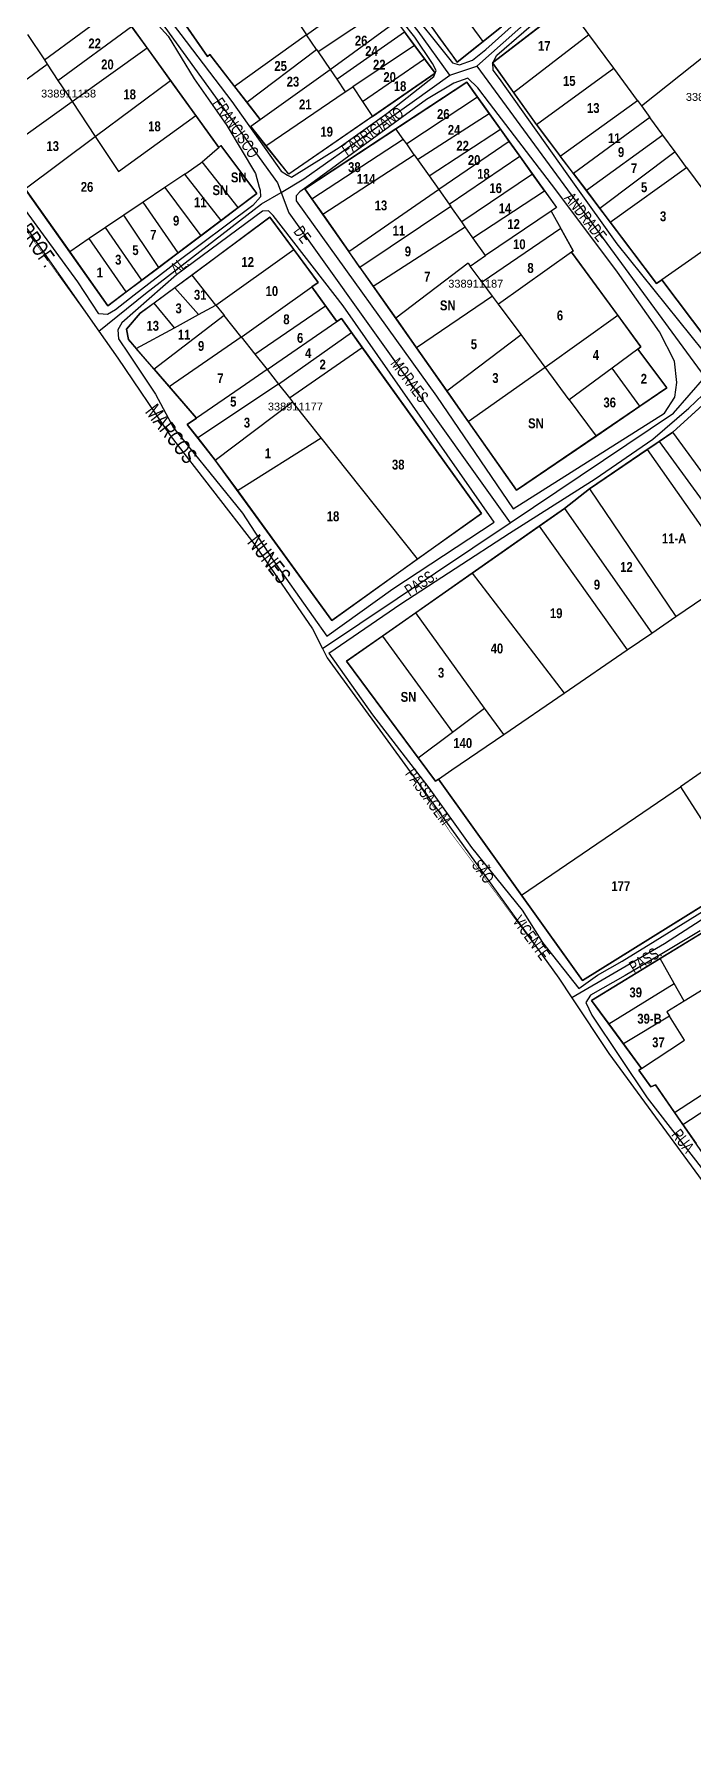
# Model space of a CAD drawing. Extents: x 206155 to 208014, y 4847439 to 4850017.
# Drawn here: x 207294.4 to 207462, y 4847465.2 to 4847901.7 of the extents above; entities that cross this region are included whole.
import ezdxf
from ezdxf.enums import TextEntityAlignment as Align

# ---------------------------------------------------------------- set-up
doc = ezdxf.new("R2010")
doc.units = 0
doc.header["$LTSCALE"] = 1.5
doc.header["$MEASUREMENT"] = 0
for name, color, linetype in [('CD-MALHA-LOTES', 40, 'CONTINUOUS'), ('CD_TXT_QUADRA', 7, 'CONTINUOUS'), ('LM-LIM-SETOR-FISCAL', 7, 'CONTINUOUS'), ('RU-QUADRAS', 6, 'CONTINUOUS'), ('SV-EIXO-RUA-N-PAV', 6, 'CONTINUOUS'), ('SV-RUA-NAO-PAV-S-GUIA-C-GUIA', 7, 'CONTINUOUS'), ('SV-TXT-RUA-N-PAV-S-GUIA-C-GUIA', 7, 'CONTINUOUS'), ('Th_NmrPort', 7, 'CONTINUOUS')]:
    doc.layers.add(name, color=color, linetype=linetype)
doc.styles.add('3389-11-2D_TXT$0$ARIAL', font='ARIAL.TTF')
doc.styles.add('ARIAL', font='ARIAL.TTF')
doc.styles.get("Standard").update_dxf_attribs({"font": 'swisscbo.ttf'})
doc.linetypes.add('Limite', pattern='A,20,-3,[130,ltypeshp.shx,S=6.35,R=0,X=0,Y=0],-3,20', length=46)

msp = doc.modelspace()

# ---------------------------------------------------------------- linework, layer by layer
at = {"layer": 'CD-MALHA-LOTES', "linetype": 'Continuous'}
for p, q in [((207363.63, 4847901.57), (207379.93, 4847913.29)), ((207408.52, 4847899.89), (207397.45, 4847914.93)), ((207296.99, 4847895.19), (207315.45, 4847908.79)), ((207383.64, 4847908.64), (207366.57, 4847897.24)), ((207390.93, 4847909.63), (207401.92, 4847894.63)), ((207435.39, 4847901.69), (207429.92, 4847909.13)), ((207300.41, 4847890.01), (207319.11, 4847903.72)), ((207323.06, 4847898.24), (207319.11, 4847903.72)), ((207332.1, 4847905.25), (207338.39, 4847896.1)), ((207360.69, 4847905.9), (207363.63, 4847901.57)), ((207369.59, 4847892.78), (207386.47, 4847905.08)), ((207292.68, 4847901.69), (207296.99, 4847895.19)), ((207363.63, 4847901.57), (207345.33, 4847888.41)), ((207366.18, 4847897.81), (207363.63, 4847901.57)), ((207371.29, 4847890.27), (207388.5, 4847902.34)), ((207391.05, 4847898.91), (207375.39, 4847888.35)), ((207391.05, 4847898.91), (207388.5, 4847902.34)), ((207393.6, 4847895.48), (207391.05, 4847898.91)), ((207401.92, 4847894.63), (207408.52, 4847899.89)), ((207416.21, 4847886.94), (207435.39, 4847901.69)), ((207441.71, 4847893.09), (207435.39, 4847901.69)), ((207448.79, 4847883.54), (207473.09, 4847902.93)), ((207296.99, 4847895.19), (207297.7, 4847894.11)), ((207304, 4847884.59), (207323.06, 4847898.24)), ((207329.06, 4847889.95), (207323.06, 4847898.24)), ((207338.39, 4847896.1), (207339.03, 4847896.57)), ((207339.03, 4847896.57), (207345.33, 4847888.41)), ((207348.41, 4847884.42), (207366.18, 4847897.81)), ((207366.18, 4847897.81), (207366.57, 4847897.24)), ((207366.57, 4847897.24), (207369.59, 4847892.78)), ((207377.84, 4847884.67), (207393.6, 4847895.48)), ((207279.13, 4847880.65), (207297.7, 4847894.11)), ((207297.7, 4847894.11), (207300.41, 4847890.01)), ((207351.78, 4847880.05), (207369.59, 4847892.78)), ((207369.59, 4847892.78), (207371.29, 4847890.27)), ((207371.29, 4847890.27), (207373.47, 4847887.05)), ((207422.05, 4847878.75), (207441.71, 4847893.09)), ((207447.74, 4847884.88), (207441.71, 4847893.09)), ((207300.41, 4847890.01), (207304, 4847884.59)), ((207309.88, 4847875.71), (207329.06, 4847889.95)), ((207335.48, 4847881.05), (207329.06, 4847889.95)), ((207345.33, 4847888.41), (207348.41, 4847884.42)), ((207353.25, 4847873.38), (207373.47, 4847887.05)), ((207373.47, 4847887.05), (207375.39, 4847888.35)), ((207375.39, 4847888.35), (207377.84, 4847884.67)), ((207416.21, 4847886.94), (207421.92, 4847878.93)), ((207285.66, 4847871.45), (207304, 4847884.59)), ((207304, 4847884.59), (207309.88, 4847875.71)), ((207348.41, 4847884.42), (207351.78, 4847880.05)), ((207377.84, 4847884.67), (207380.37, 4847880.85)), ((207407.09, 4847885.72), (207389.07, 4847873.82)), ((207391.86, 4847869.88), (207410.02, 4847881.61)), ((207410.02, 4847881.61), (207407.09, 4847885.72)), ((207412.88, 4847877.61), (207410.02, 4847881.61)), ((207428.13, 4847870.72), (207447.74, 4847884.88)), ((207447.74, 4847884.88), (207448.79, 4847883.54)), ((207448.79, 4847883.54), (207450.9, 4847880.59)), ((207315.78, 4847866.79), (207335.48, 4847881.05)), ((207341.32, 4847872.97), (207335.48, 4847881.05)), ((207349.41, 4847878.35), (207351.78, 4847880.05)), ((207353.25, 4847873.38), (207349.41, 4847878.35)), ((207380.37, 4847880.85), (207359.08, 4847866.13)), ((207388.2, 4847875.05), (207386.35, 4847877.67)), ((207394.79, 4847865.73), (207412.88, 4847877.61)), ((207415.15, 4847874.43), (207412.88, 4847877.61)), ((207421.92, 4847878.93), (207422.05, 4847878.75)), ((207422.05, 4847878.75), (207428.13, 4847870.72)), ((207450.9, 4847880.59), (207431.47, 4847866.3)), ((207454.21, 4847876.08), (207450.9, 4847880.59)), ((207292.04, 4847862.46), (207309.88, 4847875.71)), ((207309.88, 4847875.71), (207315.78, 4847866.79)), ((207340.88, 4847872.59), (207341.32, 4847872.97)), ((207359.08, 4847866.13), (207353.25, 4847873.38)), ((207364.97, 4847859.85), (207388.2, 4847875.05)), ((207389.07, 4847873.82), (207388.2, 4847875.05)), ((207391.01, 4847871.08), (207389.07, 4847873.82)), ((207415.15, 4847874.43), (207397.23, 4847862.29)), ((207417.82, 4847870.69), (207415.15, 4847874.43)), ((207454.21, 4847876.08), (207434.76, 4847861.96)), ((207457.35, 4847871.82), (207454.21, 4847876.08)), ((207332.63, 4847866.19), (207336.66, 4847868.92)), ((207336.66, 4847868.92), (207337.1, 4847869.31)), ((207337.1, 4847869.31), (207340.88, 4847872.59)), ((207346.24, 4847857.66), (207337.1, 4847869.31)), ((207367.71, 4847855.94), (207391.01, 4847871.08)), ((207391.01, 4847871.08), (207391.86, 4847869.88)), ((207391.86, 4847869.88), (207394.79, 4847865.73)), ((207399.88, 4847858.54), (207417.82, 4847870.69)), ((207421.04, 4847866.18), (207417.82, 4847870.69)), ((207431.47, 4847866.3), (207428.13, 4847870.72)), ((207457.35, 4847871.82), (207438.19, 4847857.42)), ((207460.24, 4847867.88), (207457.35, 4847871.82)), ((207332.63, 4847866.19), (207327.58, 4847862.78)), ((207341.86, 4847854.36), (207332.63, 4847866.19)), ((207394.79, 4847865.73), (207397.23, 4847862.29)), ((207421.04, 4847866.18), (207403.05, 4847854.05)), ((207424.1, 4847861.89), (207421.04, 4847866.18)), ((207431.47, 4847866.3), (207434.76, 4847861.96)), ((207440.79, 4847853.98), (207460.24, 4847867.88)), ((207460.24, 4847867.88), (207471.97, 4847851.93)), ((207292.04, 4847862.46), (207303.24, 4847846.68)), ((207327.58, 4847862.78), (207322.1, 4847859.07)), ((207327.58, 4847862.78), (207336.73, 4847850.49)), ((207364.97, 4847859.85), (207367.71, 4847855.94)), ((207397.23, 4847862.29), (207399.88, 4847858.54)), ((207405.92, 4847850), (207424.1, 4847861.89)), ((207424.1, 4847861.89), (207427.14, 4847857.63)), ((207434.76, 4847861.96), (207438.19, 4847857.42)), ((207317.13, 4847855.71), (207312.53, 4847852.6)), ((207322.1, 4847859.07), (207317.13, 4847855.71)), ((207326.04, 4847842.43), (207317.13, 4847855.71)), ((207331.01, 4847846.18), (207322.1, 4847859.07)), ((207341.86, 4847854.36), (207346.24, 4847857.66)), ((207367.71, 4847855.94), (207374.34, 4847846.5)), ((207400.3, 4847857.94), (207377.18, 4847842.45)), ((207399.88, 4847858.54), (207400.3, 4847857.94)), ((207403.05, 4847854.05), (207400.3, 4847857.94)), ((207425.82, 4847856.73), (207409.14, 4847845.43)), ((207427.14, 4847857.63), (207425.82, 4847856.73)), ((207425.82, 4847856.73), (207428.26, 4847852.32)), ((207438.19, 4847857.42), (207440.79, 4847853.98)), ((207312.53, 4847852.6), (207308.33, 4847849.76)), ((207321.71, 4847839.17), (207312.53, 4847852.6)), ((207336.73, 4847850.49), (207341.86, 4847854.36)), ((207380.56, 4847837.64), (207403.97, 4847852.75)), ((207403.97, 4847852.75), (207403.05, 4847854.05)), ((207405.92, 4847850), (207403.97, 4847852.75)), ((207428.26, 4847852.32), (207408.29, 4847838.65)), ((207440.79, 4847853.98), (207452.59, 4847838.38)), ((207471.97, 4847851.93), (207453.98, 4847839.31)), ((207303.24, 4847846.68), (207303.41, 4847846.43)), ((207308.33, 4847849.76), (207303.41, 4847846.43)), ((207317.79, 4847836.22), (207308.33, 4847849.76)), ((207331.01, 4847846.18), (207336.73, 4847850.49)), ((207340.58, 4847832.86), (207360.39, 4847846.95)), ((207409.14, 4847845.43), (207405.92, 4847850)), ((207303.41, 4847846.43), (207313.06, 4847832.65)), ((207321.71, 4847839.17), (207326.04, 4847842.43)), ((207326.04, 4847842.43), (207331.01, 4847846.18)), ((207377.18, 4847842.45), (207374.34, 4847846.5)), ((207377.18, 4847842.45), (207380.56, 4847837.64)), ((207404.67, 4847843.55), (207386.27, 4847829.5)), ((207404.67, 4847843.55), (207405.24, 4847842.79)), ((207405.24, 4847842.79), (207409.14, 4847845.43)), ((207408.29, 4847838.65), (207405.24, 4847842.79)), ((207430.94, 4847846.33), (207412.43, 4847833.07)), ((207442.75, 4847830.26), (207430.94, 4847846.33)), ((207317.79, 4847836.22), (207321.71, 4847839.17)), ((207334.53, 4847840.44), (207330.1, 4847837.21)), ((207340.58, 4847832.86), (207334.53, 4847840.44)), ((207410.89, 4847835.14), (207408.29, 4847838.65)), ((207452.59, 4847838.38), (207453.98, 4847839.31)), ((207453.98, 4847839.31), (207469.51, 4847818.61)), ((207313.06, 4847832.65), (207317.79, 4847836.22)), ((207330.1, 4847837.21), (207324.87, 4847833.38)), ((207336.13, 4847830.44), (207330.1, 4847837.21)), ((207368.47, 4847832.65), (207364.96, 4847837.5)), ((207380.56, 4847837.64), (207386.27, 4847829.5)), ((207410.89, 4847835.14), (207391.57, 4847821.96)), ((207412.43, 4847833.07), (207410.89, 4847835.14)), ((207330, 4847827.09), (207324.87, 4847833.38)), ((207342.65, 4847830.22), (207324.87, 4847816.54)), ((207330, 4847827.09), (207336.13, 4847830.44)), ((207336.13, 4847830.44), (207340.58, 4847832.86)), ((207340.58, 4847832.86), (207342.46, 4847830.47)), ((207342.46, 4847830.47), (207342.65, 4847830.22)), ((207346.89, 4847824.89), (207342.65, 4847830.22)), ((207350.44, 4847820.39), (207368.47, 4847832.65)), ((207371.34, 4847828.69), (207368.47, 4847832.65)), ((207386.27, 4847829.5), (207391.57, 4847821.96)), ((207418.14, 4847825.35), (207412.43, 4847833.07)), ((207424.25, 4847817.1), (207442.75, 4847830.26)), ((207320.32, 4847821.8), (207330, 4847827.09)), ((207328.65, 4847812.17), (207347.01, 4847824.74)), ((207346.89, 4847824.89), (207347.01, 4847824.74)), ((207347.01, 4847824.74), (207350.44, 4847820.39)), ((207353.56, 4847816.44), (207371.34, 4847828.69)), ((207356.52, 4847812.73), (207375.02, 4847825.92)), ((207377.75, 4847822.11), (207375.02, 4847825.92)), ((207399.25, 4847811.01), (207418.14, 4847825.35)), ((207424.25, 4847817.1), (207418.14, 4847825.35)), ((207324.87, 4847816.54), (207320.32, 4847821.8)), ((207350.44, 4847820.39), (207353.56, 4847816.44)), ((207359.25, 4847809.28), (207377.75, 4847822.11)), ((207391.57, 4847821.96), (207399.25, 4847811.01)), ((207447.82, 4847821.68), (207441.32, 4847816.85)), ((207324.87, 4847816.54), (207328.65, 4847812.17)), ((207353.56, 4847816.44), (207348.06, 4847812.64)), ((207353.56, 4847816.44), (207356.52, 4847812.73)), ((207404.72, 4847803.22), (207424.25, 4847817.1)), ((207430.42, 4847808.76), (207424.25, 4847817.1)), ((207441.32, 4847816.85), (207430.42, 4847808.76)), ((207448.33, 4847807.12), (207441.32, 4847816.85)), ((207328.65, 4847812.17), (207335.64, 4847804.08)), ((207348.06, 4847812.64), (207335.64, 4847804.08)), ((207356.52, 4847812.73), (207335.96, 4847799.06)), ((207356.52, 4847812.73), (207359.25, 4847809.28)), ((207340.39, 4847793.43), (207360.06, 4847808.27)), ((207359.25, 4847809.28), (207360.06, 4847808.27)), ((207367.34, 4847799.11), (207360.06, 4847808.27)), ((207399.25, 4847811.01), (207404.72, 4847803.22)), ((207430.42, 4847808.76), (207437.23, 4847799.56)), ((207404.72, 4847803.22), (207416.98, 4847785.76)), ((207437.23, 4847799.56), (207448.33, 4847807.12)), ((207335.96, 4847799.06), (207340.39, 4847793.43)), ((207346.02, 4847785.7), (207367.34, 4847799.11)), ((207391.85, 4847768.29), (207367.34, 4847799.11)), ((207416.98, 4847785.76), (207437.23, 4847799.56)), ((207456.71, 4847800.54), (207453.22, 4847798.17)), ((207479.8, 4847768.9), (207456.71, 4847800.54)), ((207450.24, 4847796.14), (207435.52, 4847786.15)), ((207453.22, 4847798.17), (207450.24, 4847796.14)), ((207450.24, 4847796.14), (207472.73, 4847764.06)), ((207453.22, 4847798.17), (207476.28, 4847766.49)), ((207346.02, 4847785.7), (207370.03, 4847752.68)), ((207435.52, 4847786.15), (207429.21, 4847781.14)), ((207435.52, 4847786.15), (207457.52, 4847753.64)), ((207429.21, 4847781.14), (207422.77, 4847776.63)), ((207429.21, 4847781.14), (207451.37, 4847749.43)), ((207422.77, 4847776.63), (207405.74, 4847764.68)), ((207422.77, 4847776.63), (207445.14, 4847745.16)), ((207370.03, 4847752.68), (207391.85, 4847768.29)), ((207405.74, 4847764.68), (207391.38, 4847754.61)), ((207405.74, 4847764.68), (207429.09, 4847734.17)), ((207457.52, 4847753.64), (207472.73, 4847764.06)), ((207391.38, 4847754.61), (207382.9, 4847748.66)), ((207408.88, 4847730.39), (207391.38, 4847754.61)), ((207451.37, 4847749.43), (207457.52, 4847753.64)), ((207382.9, 4847748.66), (207400.73, 4847724.29)), ((207445.14, 4847745.16), (207451.37, 4847749.43)), ((207429.09, 4847734.17), (207445.14, 4847745.16)), ((207413.75, 4847723.65), (207429.09, 4847734.17)), ((207400.73, 4847724.29), (207408.88, 4847730.39)), ((207413.75, 4847723.65), (207408.88, 4847730.39)), ((207392.01, 4847717.76), (207400.73, 4847724.29)), ((207400.57, 4847714.63), (207413.75, 4847723.65)), ((207392.01, 4847717.76), (207396.43, 4847711.8)), ((207466.96, 4847716.13), (207458.66, 4847710.33)), ((207396.43, 4847711.8), (207397.15, 4847712.29)), ((207397.15, 4847712.29), (207400.57, 4847714.63)), ((207397.15, 4847712.29), (207418.25, 4847682.78)), ((207418.25, 4847682.78), (207458.66, 4847710.33)), ((207458.66, 4847710.33), (207474.13, 4847686.24)), ((207433.74, 4847661.12), (207474.13, 4847686.24)), ((207418.25, 4847682.78), (207433.74, 4847661.12)), ((207467.42, 4847675.2), (207453.5, 4847666.66)), ((207457.07, 4847660.35), (207453.5, 4847666.66)), ((207473.59, 4847664.5), (207459.61, 4847655.86)), ((207440.44, 4847650.05), (207457.07, 4847660.35)), ((207459.61, 4847655.86), (207457.07, 4847660.35)), ((207459.61, 4847655.86), (207455.2, 4847653.13)), ((207455.89, 4847652.02), (207444.18, 4847644.95)), ((207455.2, 4847653.13), (207455.89, 4847652.02)), ((207459.7, 4847645.91), (207455.89, 4847652.02)), ((207440.44, 4847650.05), (207444.18, 4847644.95)), ((207448.76, 4847638.71), (207459.7, 4847645.91)), ((207444.18, 4847644.95), (207448.76, 4847638.71)), ((207457.2, 4847627.52), (207472.94, 4847637.83)), ((207459.3, 4847624.47), (207475.12, 4847634.91)), ((207457.2, 4847627.52), (207459.3, 4847624.47)), ((207459.3, 4847624.47), (207462.66, 4847619.61))]:
    msp.add_line(p, q, dxfattribs=at)
at = {"layer": 'CD-MALHA-LOTES', "linetype": 'Continuous', "flags": 128}
for points in [[(207429.92, 4847909.13), (207410.86, 4847894.45), (207416.21, 4847886.94)], [(207408.52, 4847899.89), (207413.17, 4847903.59), (207412.28, 4847904.83)], [(207380.37, 4847880.85), (207396.28, 4847891.86), (207393.6, 4847895.48)], [(207407.09, 4847885.72), (207404.35, 4847889.56), (207386.35, 4847877.67)], [(207386.35, 4847877.67), (207363.19, 4847862.38), (207364.97, 4847859.85)], [(207346.24, 4847857.66), (207350.99, 4847861.24), (207341.84, 4847873.42), (207341.32, 4847872.97)], [(207374.34, 4847846.5), (207397.13, 4847862.22), (207397.23, 4847862.29)], [(207360.39, 4847846.95), (207354.27, 4847855.18), (207334.53, 4847840.44)], [(207430.94, 4847846.33), (207431.4, 4847846.66), (207428.26, 4847852.32)], [(207364.96, 4847837.5), (207366.57, 4847838.64), (207360.39, 4847846.95)], [(207347.01, 4847824.74), (207347.22, 4847824.89), (207364.96, 4847837.5)], [(207324.87, 4847833.38), (207321.31, 4847830.78), (207317.87, 4847826.69), (207318.36, 4847824.07), (207320.32, 4847821.8)], [(207375.02, 4847825.92), (207372.47, 4847829.47), (207371.34, 4847828.69)], [(207447.82, 4847821.68), (207448.62, 4847822.27), (207442.75, 4847830.26)], [(207391.85, 4847768.29), (207408.05, 4847779.87), (207377.75, 4847822.11)], [(207448.33, 4847807.12), (207455.18, 4847811.79), (207447.82, 4847821.68)], [(207465.28, 4847808.36), (207465.17, 4847808.29), (207456.71, 4847800.54)], [(207335.64, 4847804.08), (207333.28, 4847802.46), (207335.96, 4847799.06)], [(207340.39, 4847793.43), (207340.5, 4847793.29), (207346.02, 4847785.7)], [(207382.9, 4847748.66), (207373.8, 4847742.28), (207392.01, 4847717.76)], [(207453.5, 4847666.66), (207436.08, 4847655.99), (207440.44, 4847650.05)], [(207448.76, 4847638.71), (207448.1, 4847638.27), (207451.1, 4847634.05)], [(207451.1, 4847634.05), (207452.33, 4847634.59), (207457.2, 4847627.52)]]:
    msp.add_lwpolyline(points, dxfattribs=at)
at = {"layer": 'LM-LIM-SETOR-FISCAL', "linetype": 'Limite', "ltscale": 0.1, "const_width": 0.13, "flags": 128}
msp.add_lwpolyline([(207693.53, 4847579.56), (207661.03, 4847549.31), (207612.7, 4847504.12), (207608.58, 4847500.27), (207585.3, 4847478.55), (207576.34, 4847469.74), (207571.87, 4847465.34), (207556.36, 4847486.66), (207540.14, 4847507.78), (207531.85, 4847519.47), (207511.91, 4847545.61), (207506.17, 4847553.18), (207498.88, 4847562.81), (207463.75, 4847610.71), (207457.67, 4847619.01), (207440.44, 4847642.51), (207431.06, 4847656.73), (207427.79, 4847661.69), (207410.24, 4847685.38), (207400.06, 4847698.96), (207390.62, 4847713.26), (207368.81, 4847743.14), (207367.63, 4847745.51), (207365.1, 4847750.55), (207350.49, 4847771.92), (207340.01, 4847785.42), (207333.8, 4847793.43), (207328.91, 4847799.72), (207315.6, 4847819.35), (207310.76, 4847826.26), (207285.87, 4847860.83), (207260.72, 4847896.98), (207248.23, 4847915.4), (207242.67, 4847921.29), (207202.51, 4847892.47), (207193.03, 4847885.67), (207186.34, 4847883.83), (207169.47, 4847906.92), (207159.13, 4847921.36), (207145.03, 4847940.16), (207134.22, 4847955.66), (207130.37, 4847960.22), (207126.09, 4847965.9), (207111.59, 4847986.15), (207100.06, 4848001.48), (207090.77, 4848014.03), (207087.01, 4848019.05), (207075.04, 4848034.33), (207069.37, 4848045.04), (207069.26, 4848049.8), (207069.11, 4848053.33), (207066.5, 4848058.01), (207060.87, 4848065.4), (207031.95, 4848105.77), (207020.41, 4848120.82), (207005.92, 4848142.54), (206995.35, 4848155.22), (206982.67, 4848172.12), (206959.42, 4848202.77), (206955.58, 4848209.27), (206948.97, 4848217), (206956.28, 4848221.98), (206974.04, 4848236.91), (207015.88, 4848269.11), (207005.71, 4848281.99), (206987.16, 4848307.84), (206966.87, 4848336.83), (206960.49, 4848346.74), (207051.18, 4848413.73), (207093.59, 4848446.09), (207106.7, 4848455.88), (207140.72, 4848483.45), (207169.66, 4848504.88), (207261.26, 4848571.24), (207250.42, 4848586.92), (207233.64, 4848611.27), (207214.13, 4848640.25), (207199.66, 4848661.86), (207162.16, 4848719.72), (207148.67, 4848740.27), (207138.58, 4848756.16), (207114.21, 4848785.08), (207108.98, 4848791.97), (207099.68, 4848804.07), (207089.04, 4848833.89), (207075.28, 4848852.41), (207054.15, 4848879.42), (207034.07, 4848905.39), (207008.79, 4848936.89), (207002.49, 4848944.75), (206978.67, 4848976.02), (206968.98, 4848989.87), (206958.44, 4849004.76), (206966.26, 4849011.39), (206981.71, 4849023.09), (207002.58, 4849038.25), (207026.18, 4849059.14), (207039.09, 4849069.24), (207048.4, 4849077.1), (207033.93, 4849094.44), (207025.31, 4849104.91), (207019.34, 4849111.98), (206955.53, 4849187.19), (206739.99, 4849438.83), (206628.48, 4849357.79), (206159.3, 4849769.3), (206177.89, 4849842.97), (206311.32, 4849828.25), (206318.97, 4849888.04), (206376.86, 4849879.93), (206422.43, 4850015.06), (206474.48, 4850006.62), (206492.19, 4850011.1), (206819.81, 4849985.62), (206867.89, 4849970.66), (206761.86, 4849758.64), (206955.52, 4849737.17), (206981.38, 4849733.58), (207038.29, 4849725.23), (207070.29, 4849722.03), (207093.76, 4849719.89), (207136.42, 4849713.49), (207187.69, 4849706.67), (207206.03, 4849702.71), (207217.82, 4849703), (207238.05, 4849700.95), (207257.69, 4849697.98), (207277.63, 4849691.43), (207298.76, 4849680.12), (207307.69, 4849672.68), (207325.58, 4849647.34), (207339.6, 4849627.48), (207365.17, 4849591.27), (207375.36, 4849576.96), (207394.56, 4849549.23), (207402.02, 4849538.56), (207409.91, 4849527.9), (207417.58, 4849518.68), (207445.75, 4849483.09), (207461.51, 4849464.09), (207489.49, 4849426.56), (207512.94, 4849401.39), (207520.93, 4849386.71), (207524.83, 4849382.69), (207529.48, 4849377.88), (207540.69, 4849361.49), (207560.95, 4849335.89), (207577.23, 4849307.07), (207583.74, 4849297.42), (207628.15, 4849239.89), (207643.22, 4849219.05), (207658.02, 4849201.49), (207693.22, 4849158.83), (207705.61, 4849141.39), (207712.86, 4849133.84), (207725.65, 4849112.01), (207736.66, 4849084.67), (207739.33, 4849078.11), (207747.93, 4849059.71), (207757.22, 4849040.43), (207775.14, 4849006.28), (207791.99, 4848977.54), (207792.78, 4848975.77), (207795.96, 4848968.62), (207802.2, 4848960.18), (207825.03, 4848930.31), (207842.53, 4848910.15), (207856.41, 4848891.07), (207858.75, 4848886.94), (207866.81, 4848872.74), (207869.94, 4848867.11), (207871.77, 4848863.82), (207879.69, 4848853.91), (207882.92, 4848845.94), (207889.76, 4848830.42), (207897.96, 4848811.56), (207901.5, 4848803.37), (207910.93, 4848782.03), (207925.43, 4848746.58), (207927.76, 4848740.69), (207935.19, 4848724.84), (207938.98, 4848722.35), (207951.29, 4848714.3), (207953.61, 4848706.94), (207955.87, 4848700.21), (207959.42, 4848694.96), (207980.21, 4848656.63), (207983.23, 4848650.23), (207987.97, 4848639.65), (207991.98, 4848624.34), (207992.34, 4848618.14), (207992.71, 4848609.76), (207992.35, 4848598.91), (207989.51, 4848588.21), (207986.21, 4848576.49), (207981.13, 4848552.93), (207979.22, 4848544.32), (207974.12, 4848527.55), (207970.47, 4848512.96), (207968.53, 4848505.21), (207962.87, 4848484.57), (207961.77, 4848475.9), (207962.44, 4848471.73), (207962.76, 4848468.22), (207963.58, 4848460.32), (207965.62, 4848437.71), (207970.3, 4848417.74), (207973.97, 4848405.11), (207979.52, 4848388.8), (207983.37, 4848372.15), (207985.88, 4848361.34), (207994.8, 4848328.69), (207998.94, 4848313.63), (208000.94, 4848308.61), (208001.28, 4848301.24), (208004.29, 4848290.86), (208006.08, 4848286.4), (208007.64, 4848282.49), (208010.65, 4848271.5), (208010.53, 4848262.57), (208009.71, 4848251.17), (208006.89, 4848242.28), (208002.27, 4848228.55), (207997.36, 4848212.8), (207991.07, 4848194.77), (207987.4, 4848183.31), (207984.51, 4848174.56), (207981.76, 4848167.44), (207976.41, 4848152.41), (207973.09, 4848141.61), (207967.4, 4848130.11), (207964.22, 4848121.42), (207961.45, 4848112.84), (207955.63, 4848098.17), (207952.19, 4848088.84), (207947.6, 4848075.6), (207943.28, 4848060.34), (207938.8, 4848047.89), (207935.95, 4848038.31), (207931.75, 4848023.44), (207924.02, 4847983.95), (207922.67, 4847973.36), (207921, 4847963.57), (207920.32, 4847960.19), (207917.77, 4847945.28), (207916.42, 4847941.01), (207910.26, 4847922.04), (207901.41, 4847892.98), (207897.62, 4847878.65), (207892.25, 4847865.58), (207878.3, 4847837.34), (207872.42, 4847829.43), (207870.47, 4847825.73), (207866.98, 4847818.64), (207853.99, 4847795.84), (207843.32, 4847778.24), (207832.06, 4847762.95), (207814.75, 4847736.4), (207805.8, 4847721.97), (207788.79, 4847698.98), (207782.07, 4847685.13), (207771.56, 4847663.44), (207770.16, 4847648.29), (207754.59, 4847638.36), (207743.55, 4847627.73)], close=True, dxfattribs=at)
at = {"layer": 'RU-QUADRAS', "color": 6, "linetype": 'Continuous'}
for points in [[(207371.58, 4848011.36), (207409.22, 4848035.91, 0.005363), (207458.78, 4847960.21), (207468.4, 4847947.09), (207467.92, 4847946.72, -0.018), (207531.57, 4847859.66), (207469.51, 4847818.61), (207453.98, 4847839.31), (207452.59, 4847838.38), (207422.05, 4847878.75), (207410.86, 4847894.45), (207439.25, 4847916.31), (207408.32, 4847960.21), (207404.68, 4847965.14), (207403.8, 4847964.46), (207383.61, 4847995.68)], [(207331.17, 4847985.08), (207366.74, 4848011.25), (207379.92, 4847993.43), (207375.28, 4847990.4), (207411.36, 4847938.07), (207412.73, 4847938.98), (207428.92, 4847917.31), (207412.28, 4847904.83), (207413.17, 4847903.59), (207401.92, 4847894.63, 0.007871), (207364.02, 4847945.6), (207349.55, 4847960.43)], [(207294.55, 4847957.81), (207326.4, 4847981.22), (207386.47, 4847905.08), (207396.28, 4847891.86), (207359.08, 4847866.13), (207349.41, 4847878.35), (207351.78, 4847880.05), (207339.03, 4847896.57), (207338.39, 4847896.1, 0.00795)]]:
    msp.add_lwpolyline(points, format="xyb", close=True, dxfattribs=at)
for points in [[(207248.67, 4847923.58), (207253.32, 4847927.14), (207252.26, 4847928.73), (207284.49, 4847951.64), (207341.32, 4847872.97), (207341.84, 4847873.42), (207350.99, 4847861.24), (207313.06, 4847832.65)], [(207363.19, 4847862.38), (207404.35, 4847889.56), (207427.14, 4847857.63), (207425.82, 4847856.73), (207431.4, 4847846.66), (207430.94, 4847846.33), (207448.62, 4847822.27), (207447.82, 4847821.68), (207455.18, 4847811.79), (207416.98, 4847785.76)], [(207317.87, 4847826.69), (207321.31, 4847830.78), (207354.27, 4847855.18), (207366.57, 4847838.64), (207364.96, 4847837.5), (207371.34, 4847828.69), (207372.47, 4847829.47), (207408.05, 4847779.87), (207370.03, 4847752.68), (207340.39, 4847793.43), (207333.28, 4847802.46), (207335.64, 4847804.08), (207318.36, 4847824.07)], [(207436.08, 4847655.99), (207484.14, 4847685.44), (207502.44, 4847659.81), (207484.36, 4847648.36), (207488.35, 4847642.61), (207492.96, 4847645.41), (207492.05, 4847646.87), (207505.16, 4847655.73), (207543, 4847608.98), (207550.35, 4847599.44), (207525.37, 4847580.22), (207521.42, 4847576.67), (207502.71, 4847563.59), (207495.81, 4847573.13), (207493.75, 4847577.35), (207468.58, 4847611.02), (207452.33, 4847634.59), (207451.1, 4847634.05), (207448.1, 4847638.27), (207448.76, 4847638.71)]]:
    msp.add_lwpolyline(points, close=True, dxfattribs=at)
msp.add_lwpolyline([(207483.16, 4847691.85), (207433.74, 4847661.12), (207397.15, 4847712.29), (207396.43, 4847711.8), (207373.8, 4847742.28), (207429.21, 4847781.14), (207435.52, 4847786.15), (207456.71, 4847800.54), (207465.28, 4847808.36)], dxfattribs=at)
at = {"layer": 'SV-EIXO-RUA-N-PAV'}
for points in [[(207400.06, 4847891.3), (207392.01, 4847902.54), (207366.34, 4847935.09), (207345.86, 4847960.2)], [(207283.5, 4847957.28), (207289.91, 4847952.7), (207293.44, 4847950.19), (207306.52, 4847932.74), (207356.19, 4847863.95), (207357.12, 4847861.52), (207359.13, 4847856.31), (207415.36, 4847777.51)], [(207242.67, 4847921.29), (207248.23, 4847915.4), (207310.76, 4847826.26), (207315.6, 4847819.35), (207328.91, 4847799.72), (207350.49, 4847771.92), (207365.1, 4847750.55), (207367.63, 4847745.51), (207368.81, 4847743.14), (207390.62, 4847713.26), (207427.79, 4847661.69), (207431.06, 4847656.73), (207440.44, 4847642.51), (207498.88, 4847562.81), (207546.2, 4847500.33), (207571.87, 4847465.34)], [(207310.76, 4847826.26), (207322.63, 4847835.76), (207352.16, 4847858.58), (207357.12, 4847861.52), (207362.9, 4847864.95), (207390.42, 4847884.42), (207400.06, 4847891.3), (207406.94, 4847893.64), (207431.44, 4847915.46)], [(207406.94, 4847893.64), (207464.83, 4847814.53)], [(207367.63, 4847745.51), (207415.36, 4847777.51), (207456.94, 4847805.39), (207464.83, 4847814.53), (207472.63, 4847816.88), (207480.06, 4847822.28), (207487.06, 4847827.45), (207533.87, 4847857.49)], [(207541.84, 4847727.55), (207504.33, 4847702.47), (207487.04, 4847691.34), (207482.31, 4847688.3), (207454.62, 4847670.42), (207431.06, 4847656.73)]]:
    msp.add_lwpolyline(points, dxfattribs=at)
at = {"layer": 'SV-RUA-NAO-PAV-S-GUIA-C-GUIA', "flags": 128}
for points in [[(207347.7, 4847960.21), (207352.76, 4847954.71), (207364.49, 4847940.54), (207378.06, 4847923.24), (207388.12, 4847910.21), (207400.74, 4847894.47), (207402.51, 4847893.93), (207405.77, 4847895.13), (207409.16, 4847897.84), (207429.32, 4847915.96), (207429.57, 4847917.28), (207423.95, 4847926.44), (207403.57, 4847952.15), (207397.82, 4847959.99), (207397.68, 4847960.21)], [(207321.56, 4847914.87), (207331.63, 4847901.65), (207344.61, 4847884.62), (207357.12, 4847866.92), (207358.77, 4847865.93), (207359.79, 4847865.36), (207371.9, 4847872.95), (207384.05, 4847881.58), (207395.93, 4847890.99), (207396.58, 4847892.54), (207395.65, 4847894.28), (207391.14, 4847900.98), (207385.18, 4847908.42)], [(207497.18, 4847910.7), (207515.35, 4847885.56), (207529.35, 4847864.57), (207529.71, 4847864.03), (207531.39, 4847860.32), (207530.57, 4847857.73), (207528.13, 4847855.96), (207508.14, 4847842.9), (207491.04, 4847831.35), (207472.25, 4847818.55), (207470.35, 4847817.41), (207468.58, 4847817.76), (207466.62, 4847818.55), (207464.49, 4847821.12), (207442.57, 4847848.45), (207431.76, 4847863.61), (207412.63, 4847890.44), (207411.07, 4847892.61), (207410.99, 4847894.48), (207412.01, 4847896.44), (207432.55, 4847914.29)], [(207320.14, 4847910.49), (207328.44, 4847901.28), (207335.03, 4847890.37), (207343.32, 4847878.55), (207350.67, 4847866.3), (207351.58, 4847862.83), (207351.78, 4847862.04), (207351.86, 4847860.38), (207349.96, 4847858.16), (207330.22, 4847843.4), (207319.77, 4847835.34), (207315.05, 4847831.65), (207312.98, 4847830.48), (207310.81, 4847830.63), (207305.42, 4847838.75), (207288.9, 4847861.42), (207288.35, 4847862.2), (207272.71, 4847884.1), (207259.41, 4847903.05)], [(207369.31, 4847744.38), (207387.62, 4847756.89), (207415.21, 4847774.88), (207437.02, 4847788.71), (207451.62, 4847798.74), (207460.82, 4847806.61), (207464.34, 4847810.04)], [(207369.31, 4847744.38), (207380.38, 4847728.69), (207394.66, 4847710.12), (207405.57, 4847694.91), (207418.44, 4847678.98), (207423.61, 4847670.77), (207432.81, 4847659.03), (207437.6, 4847662.42), (207443.84, 4847666.01), (207452.28, 4847671.19), (207464.7, 4847678.93)], [(207463.71, 4847673.73), (207454.37, 4847668.1), (207444.64, 4847662.38), (207435.83, 4847657.4), (207434.6, 4847655.46), (207436.16, 4847652.27), (207450.25, 4847631.26), (207467.19, 4847609.36)]]:
    msp.add_lwpolyline(points, dxfattribs=at)
for points in [[(207416.13, 4847781.08), (207454.6, 4847805.34), (207457.25, 4847809.47), (207457.74, 4847813.15), (207457.13, 4847818.63), (207453.34, 4847826.02), (207442.66, 4847841.23), (207425.96, 4847863.56), (207425.92, 4847863.61), (207410.16, 4847884.2), (207407.16, 4847888.12), (207404.64, 4847890.56), (207401.09, 4847889.32), (207394.07, 4847885.12), (207363.69, 4847862.94), (207361.88, 4847861.62), (207360.95, 4847860.65), (207360.98, 4847859.33), (207396.67, 4847809.67)], [(207411.29, 4847777.69), (207372.88, 4847832.67), (207355.12, 4847855.62), (207353.91, 4847856.84), (207352.41, 4847856.72), (207330.53, 4847840.51), (207316.66, 4847828.32), (207315.66, 4847826.52), (207315.77, 4847824.31), (207318.45, 4847820.4), (207325.19, 4847810.22), (207329.78, 4847801.61), (207333.56, 4847796.88), (207347.29, 4847779.97), (207354.84, 4847768.35), (207368.76, 4847748.68), (207385.52, 4847760.73)]]:
    msp.add_lwpolyline(points, close=True, dxfattribs=at)

# ---------------------------------------------------------------- texts
at = {"layer": 'CD_TXT_QUADRA', "color": 7, "linetype": 'Continuous', "style": 'ARIAL'}
for s, p in [('338911158', (207303.11, 4847886.65)), ('338911189', (207467.04, 4847885.79)), ('338911187', (207406.63, 4847838.3)), ('338911177', (207360.77, 4847807.06))]:
    msp.add_text(s, height=2, dxfattribs=at).set_placement(p, align=Align.MIDDLE)
at = {"layer": 'SV-TXT-RUA-N-PAV-S-GUIA-C-GUIA', "width": 0.7}
for s, height, rotation, style, p in [('FRANCISCO', 3, 304, 'ARIAL', (207339.61, 4847884.25)), ('FABRICIANO', 3, 35, 'ARIAL', (207373.91, 4847870.72)), ('ALAMEDA             PROF.', 4, 305.7106, '3389-11-2D_TXT$0$ARIAL', (207271.03, 4847878.42)), ('ANDRADE', 3, 308, 'ARIAL', (207428.98, 4847859.99)), ('DE', 3, 307, 'ARIAL', (207360.13, 4847851.53)), ('AL.', 3, 38, 'ARIAL', (207330.5, 4847840.45)), ('MORAES', 3, 307, 'ARIAL', (207384.8, 4847817.94)), ('MARCOS                       NUNES', 4, 308, '3389-11-2D_TXT$0$ARIAL', (207322.39, 4847805.67)), ('PASS.', 3, 33, 'ARIAL', (207389.84, 4847758.67)), ('PASSAGEM               SÃO              VICENTE', 3, 306.1163, '3389-11-2D_TXT$0$ARIAL', (207388.54, 4847713.61)), ('PASS.                          CRISTO', 3, 32, 'ARIAL', (207446.86, 4847662.93)), ('RUA', 3, 308, 'ARIAL', (207456.23, 4847621.81))]:
    msp.add_text(s, height=height, rotation=rotation, dxfattribs=dict(at, style=style)).set_placement(p)
at = {"layer": 'Th_NmrPort', "color": 1}
for s, p in [('22', (207308.15, 4847899.4)), ('26', (207375.89, 4847900.11)), ('17', (207422.46, 4847898.78)), ('20', (207311.39, 4847894.05)), ('25', (207355.43, 4847893.66)), ('24', (207378.53, 4847897.46)), ('22', (207380.51, 4847893.99)), ('23', (207358.56, 4847889.68)), ('20', (207383.15, 4847890.84)), ('15', (207428.81, 4847889.86)), ('18', (207317.05, 4847886.43)), ('18', (207385.79, 4847888.52)), ('21', (207361.7, 4847883.89)), ('26', (207396.79, 4847881.43)), ('13', (207434.91, 4847882.97)), ('18', (207323.35, 4847878.32)), ('19', (207367.14, 4847876.94)), ('24', (207399.53, 4847877.41)), ('13', (207297.48, 4847873.29)), ('22', (207401.71, 4847873.38)), ('11', (207440.25, 4847875.32)), ('9', (207442.79, 4847871.75)), ('38', (207374.18, 4847867.93)), ('20', (207404.63, 4847869.73)), ('7', (207446.1, 4847867.67)), ('26', (207306.21, 4847862.91)), ('SN', (207344.37, 4847865.32)), ('114', (207376.37, 4847864.97)), ('18', (207407, 4847866.25)), ('5', (207448.64, 4847862.83)), ('11', (207335, 4847859)), ('SN', (207339.69, 4847862.08)), ('16', (207410.1, 4847862.59)), ('9', (207329.66, 4847854.3)), ('13', (207380.93, 4847858.2)), ('14', (207412.47, 4847857.47)), ('3', (207453.47, 4847855.44)), ('7', (207323.84, 4847850.73)), ('11', (207385.48, 4847851.8)), ('12', (207414.66, 4847853.45)), ('5', (207319.31, 4847846.83)), ('9', (207388.58, 4847846.5)), ('10', (207416.12, 4847848.33)), ('1', (207310.25, 4847841.16)), ('3', (207314.94, 4847844.4)), ('12', (207347.06, 4847843.81)), ('8', (207419.76, 4847842.29)), ('7', (207393.51, 4847840.1)), ('31', (207334.98, 4847835.47)), ('10', (207353.2, 4847836.42)), ('SN', (207397.52, 4847832.78)), ('3', (207330.29, 4847832.02)), ('8', (207357.7, 4847829.23)), ('6', (207427.24, 4847830.22)), ('13', (207322.91, 4847827.59)), ('11', (207330.89, 4847825.33)), ('6', (207361.18, 4847824.51)), ('9', (207336.01, 4847822.46)), ('4', (207363.22, 4847820.61)), ('5', (207405.36, 4847822.91)), ('4', (207436.36, 4847820.16)), ('2', (207366.91, 4847817.74)), ('7', (207340.92, 4847814.25)), ('3', (207410.83, 4847814.31)), ('2', (207448.57, 4847814.11)), ('5', (207344.19, 4847808.3)), ('36', (207439.09, 4847808.09)), ('3', (207347.67, 4847802.96)), ('SN', (207419.94, 4847802.79)), ('1', (207352.99, 4847795.16)), ('38', (207385.33, 4847792.29)), ('18', (207368.75, 4847779.15)), ('11-A', (207453.95, 4847773.52)), ('12', (207443.34, 4847766.24)), ('9', (207436.65, 4847761.76)), ('19', (207425.49, 4847754.49)), ('40', (207410.42, 4847745.53)), ('3', (207397.02, 4847739.37)), ('SN', (207387.54, 4847733.22)), ('140', (207400.94, 4847721.48)), ('177', (207441.12, 4847685.1)), ('39', (207445.71, 4847658.06)), ('39-B', (207447.71, 4847651.38)), ('37', (207451.48, 4847645.37))]:
    msp.add_text(s, height=2.5, dxfattribs=at).set_placement(p, align=Align.MIDDLE_LEFT)

doc.saveas('drawing.dxf')
